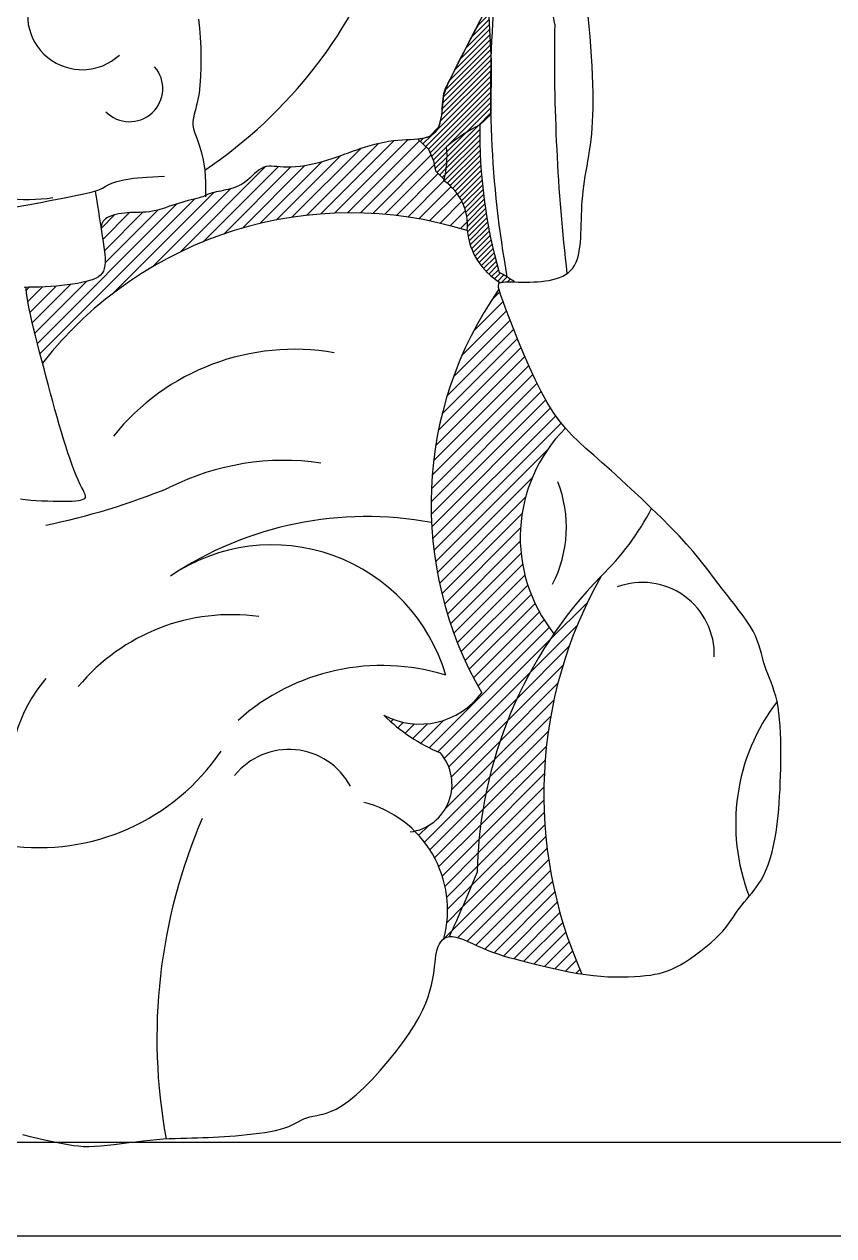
# Model space of a CAD drawing. Extents: x 737 to 6514, y 5490 to 9075.
# Drawn here: x 3486.5 to 3659.5, y 7592 to 7850.8 of the extents above; entities that cross this region are included whole.
import ezdxf

# ---------------------------------------------------------------- set-up
doc = ezdxf.new("R2010")
doc.units = 0
doc.header["$LTSCALE"] = 2.5
doc.header["$MEASUREMENT"] = 0
doc.layers.get('0').update_dxf_attribs({"linetype": 'CONTINUOUS'})
for name, color, linetype in [('3', 3, 'CONTINUOUS'), ('4', 4, 'CONTINUOUS'), ('7', 7, 'CONTINUOUS'), ('BH', 3, 'CONTINUOUS')]:
    doc.layers.add(name, color=color, linetype=linetype)
pattern_1 = [(45, (-983.8018341657489, -0.9225582105304966), (-1.715087497767971, 1.715087497767971), [])]
pattern_2 = [(45, (3704.861398874275, 6481.833989337767), (-0.7071067811865475, 0.7071067811865476), [])]

# ---------------------------------------------------------------- blocks, each defined once
blk = doc.blocks.new('玩具-05')
at = {"layer": '3'}
h = blk.add_hatch(dxfattribs=at)
h.set_pattern_fill('ANSI31', color=256, scale=19.404, style=0)
h.set_pattern_definition(pattern_1)
h.paths.add_polyline_path([(-37.58340018233412, 158.4769956885639, 0.1902527851835676), (-70.69711479577381, 79.372106745172, -0.01193593996523481), (-77.74619960755444, 62.99715037036276), (-69.2798116382437, 59.1479275323386), (-68.00265354060139, 58.60717380103824), (-66.61709403893656, 58.07390096031395), (-65.19680866719864, 57.57878784481227), (-63.73485227942365, 57.11373996741531), (-62.22427972944024, 56.67066284090333), (-60.65814587130171, 56.24146197807659), (-59.02950555893221, 55.81804289183856), (-57.33141364623771, 55.39231109491448), (-55.55692498707504, 54.95617210024147), (-53.70275993414089, 54.5048077614606), (-51.78030083167505, 54.04650529584706), (-49.80459552196135, 53.5928282613495), (-47.79069184779019, 53.15534021600251), (-45.753637651811, 52.74560471791119), (-43.70848077674964, 52.37518532512104), (-42.68937492108671, 52.2154154604118, -0.2371963427507836)])
at = {"layer": 'BH'}
h = blk.add_hatch(dxfattribs=at)
h.set_pattern_fill('ANSI31', color=256, scale=8, style=0)
h.set_pattern_definition(pattern_2)
h.paths.add_polyline_path([(-66.95549950803252, 298.3937802364162), (-67.628704034355, 311.2229661209049), (-68.0647371704199, 310.1557971172797), (-68.53874128375082, 309.1493201794719), (-69.04691928297325, 308.1731892745711), (-69.58547407670721, 307.1970583696793), (-70.15060857358185, 306.1905814318407), (-70.73805104179428, 305.1308408841155), (-71.3416311880701, 304.0246329729175), (-71.9547040786556, 302.8861824006358), (-72.26266442913857, 302.3079481353316), (-78.47645164246205, 290.2016964317963), (-79.7052874585479, 286.9527740848303), (-80.2595847835255, 281.6347885897062), (-80.38378133914648, 280.7365773817064), (-80.54784733836914, 279.878195365488), (-80.76222479041553, 279.0814537651158), (-81.03593179656673, 278.3640544428517), (-81.37229082632894, 277.727261813744), (-81.7732004412619, 277.1682309310227), (-82.24055920292813, 276.6841168479318), (-82.77626567288553, 276.2720746177074), (-83.38221841269478, 275.9292592935826), (-84.06031598391655, 275.6528259288002), (-84.81245694811514, 275.4399295765957), (-85.63927416575189, 275.2858286642718), (-86.53633769292082, 275.1781951154016), (-83.70511260524654, 272.5403397207838), (-82.38667410639755, 269.379285230475), (-81.85929626899724, 266.7450735385974), (-79.50182177810348, 264.3875990477013, 0.08724204774516213), (-78.86626035319568, 273.1554186530157, -0.05156666824622057), (-69.97273768684863, 279.0192076379303), (-67.07748895347231, 281.7687137543567, -0.01482589769181161)])
h = blk.add_hatch(dxfattribs=at)
h.set_pattern_fill('ANSI31', color=256, scale=8, style=0)
h.set_pattern_definition(pattern_2)
edge = h.paths.add_edge_path()
edge.add_arc((67.87895856606701, 276.9841764561927), 137.8667164754303, 179.1542343545118, 195.7455395831554)
edge.add_arc((-46.06689908592216, 233.0853410737516), 51.78232533161511, 117.4942890785491, 129.3020402251985)
edge.add_arc((-87.61153836963331, 252.2228264985708), 14.333443668099, 354.1681254681609, 415.9101094982364)
edge.add_arc((-104.1177926846731, 270.5789058339492), 25.38263783365467, 345.1957546616694, 365.8259509466356)
edge.add_arc((-55.17995212087862, 252.5698847869558), 18.26159955767183, 185.6676451699277, 239.0947238233312)
edge.add_arc((-79.73121872565025, 210.5493220572257), 32.63156089626042, 54.31741411865686, 62.79821864070622)
h = blk.add_hatch(dxfattribs=at)
h.set_pattern_fill('ANSI31', color=256, scale=19.404, style=0)
h.set_pattern_definition(pattern_1)
h.paths.add_polyline_path([(-110.6268505403777, 269.5534308553115), (-111.7870211856289, 269.2088768632566), (-112.9952883190281, 268.8872404939066), (-114.2386785397421, 268.5931052556284), (-115.4991556557825, 268.331212705395), (-116.758683475171, 268.1063044001762), (-117.9992258059292, 267.9231218969426), (-119.2027464560697, 267.7864067526693), (-120.3512092336105, 267.7009005243272), (-121.4265779465777, 267.671344768884), (-122.4155627698456, 267.6978975304582), (-123.3238593457836, 267.762382801714), (-124.1619096836175, 267.8420410624713), (-124.9401557925521, 267.914112792535), (-125.6690396818349, 267.9558384717211), (-126.3590033606861, 267.9444585798396), (-127.0204888383287, 267.8572135967042), (-127.6639381239902, 267.6713440021276), (-128.2980528920234, 267.3718348364964), (-128.9245734773003, 266.9746493824969), (-129.5434998798255, 266.5034954833923), (-130.1548320995871, 265.9820809824546), (-130.7585701366052, 265.434113722923), (-131.3547139908515, 264.8833015481005), (-131.9432636623478, 264.3533523012179), (-132.5242191510879, 263.8679738255464), (-133.0982133069583, 263.4456582376051), (-133.6684103793841, 263.084034746932), (-134.2386074676833, 262.7755168363083), (-134.8126016711676, 262.5125179885245), (-135.3941900891514, 262.2874516863676), (-135.9871698209463, 262.0927314126252), (-136.5953379658722, 261.9207706500833), (-137.2224916232353, 261.7639828815359), (-137.8695800685309, 261.6158879576992), (-138.526161281945, 261.4744312010434), (-139.1789454198615, 261.338664301973), (-139.8146426386156, 261.2076389508866), (-140.4199630946414, 261.0804068381904), (-140.9816169442474, 260.9560196542889), (-141.4863143438279, 260.8335290895739), (-141.9207654497468, 260.7119868344635), (-142.2778506998002, 260.5904445786009), (-142.5751316574833, 260.4679540086499), (-142.8363401677188, 260.343566810518), (-143.0852080754375, 260.2163346701118), (-143.2946226587728, 260.1109065656237), (-143.2946421384022, 260.1086700820356), (-143.8179649112662, 259.868134475129), (-144.4319105793611, 259.6599904040113), (-144.9687246586336, 259.504150789312), (-145.5976182673048, 259.3388280382037), (-146.3043523127308, 259.1621255270024), (-147.0746877021975, 258.9721466320198), (-147.8943853430892, 258.7669947295703), (-148.7492061426965, 258.5447731959671), (-149.6249110083836, 258.3035854075169), (-150.5072608474611, 258.0415347405396), (-151.3845479588808, 257.7586211972775), (-152.2551902079895, 257.4624312837104), (-153.1201368517868, 257.1624481317594), (-153.9803371472344, 256.8681548733316), (-154.8367403513003, 256.5890346403417), (-155.6902957209568, 256.3345705647057), (-156.5419525131865, 256.114245778339), (-157.3926599849565, 255.9375434131484), (-158.243050974248, 255.8106275039891), (-159.0924926430816, 255.7263856974278), (-159.9400357344821, 255.6743865429694), (-160.7847309914787, 255.6441985901147), (-161.6256291570508, 255.6253903883689), (-162.4617809743586, 255.6075304872365), (-163.2922371863069, 255.5801874362173), (-164.1160485359533, 255.532929784817), (-164.9307627443759, 255.457222709967), (-165.7279154448561, 255.3521178983306), (-166.4975392487177, 255.2185636639965), (-167.2296667672817, 255.0575083210533), (-167.9143306118785, 254.8699001835912), (-168.5415633938264, 254.6566875657031), (-169.1013977244602, 254.4188187814716), (-169.5838662150982, 254.1572421449941), (-169.9824439239565, 253.8733748279024), (-170.3043756968036, 253.570509432021), (-170.5603488262959, 253.252407416715), (-170.7610506050914, 252.922830241353), (-170.9171683258501, 252.5855393653028), (-171.0393892812235, 252.244296247929), (-171.1384007638708, 251.9028623486033), (-171.2058576751115, 251.639347570575), (-171.1568476006796, 251.3314762604241), (-170.9150455857916, 249.8304119412633), (-170.6867688202292, 248.3883483027871), (-170.4819358561499, 247.013842696143), (-170.3104652456996, 245.7154524723687), (-170.1822755410285, 244.5017349825043), (-170.107285294288, 243.3812475776203), (-170.0954130576247, 242.3625476087627), (-170.1565773831935, 241.4541924269847), (-170.3000205568387, 240.661286417112), (-170.5322797992021, 239.9751220990229), (-170.8592160646213, 239.3835390263639), (-171.2866903074346, 238.8743767527753), (-171.8205634819751, 238.4354748319115), (-172.4666965425849, 238.0546728174136), (-173.2309504436043, 237.7198102629272), (-174.1191861393618, 237.418726722095), (-175.1337329802536, 237.1413635539743), (-176.2627939008898, 236.8860693392248), (-177.4910402319274, 236.6532944639193), (-178.8031433040205, 236.4434893141247), (-180.1837744478398, 236.2571042759164), (-181.6176049940341, 236.0945897353586), (-183.0893062732684, 235.9563960785258), (-184.583549616199, 235.8429736914863), (-186.0841046739042, 235.7543225734908), (-187.571134379119, 235.6886411765163), (-189.023899984978, 235.643677565718), (-190.4216627446522, 235.6171798062578), (-191.2007179694228, 235.611119629762), (-191.1991400195693, 235.5168403780153), (-191.1880943705828, 235.2578416598358), (-191.1581133233321, 234.8280579799152), (-191.0997291786907, 234.221423842926), (-191.0034742375228, 233.4318737535541), (-190.8598808006991, 232.4533422164814), (-190.6594811690884, 231.2797637363801), (-190.3928076435577, 229.9050728179404), (-190.0536235655391, 228.3289064111586), (-189.6486164386806, 226.5737112472657), (-189.187704807201, 224.6676365027984), (-188.6808072153153, 222.6388313543221), (-188.1378422072421, 220.5154449784231), (-187.5687283271773, 218.3256265515979), (-186.9833841193768, 216.0975252504495), (-186.7974929788807, 215.3942989454131, -0.3117436472443899), (-73.35227979432238, 250.7664088836646, 0.2761125303210015), (-79.5777452544553, 264.0932003582734, 0.002994506669759805), (-79.50182177810348, 264.3875990477013), (-81.85929626899633, 266.7450735385974), (-82.38667410639755, 269.379285230475), (-83.70511260524654, 272.5403397207838), (-86.53633769292082, 275.1781951154016), (-87.4979518846194, 275.1028042276166), (-88.51842109584322, 275.0454312985557), (-89.59204968158701, 274.9918516258549), (-90.71314199685366, 274.92784050715), (-91.87600239663152, 274.8391732400755), (-93.0749352359253, 274.7116251222715), (-94.30361201984488, 274.5342905476914), (-95.55317285396086, 274.3095402955696), (-96.81412499395265, 274.0430642414603), (-98.07697569550419, 273.7405522609201), (-99.33223221430217, 273.4076942294987), (-100.5704018060242, 273.0501800227562), (-101.7819917263614, 272.6736995162419), (-102.9575092309879, 272.2839425855104), (-104.0911004587979, 271.8862830044186), (-105.1914670814949, 271.4848301400102), (-106.270949654001, 271.0833772576325), (-107.3418887312282, 270.6857176226272), (-108.4166248680904, 270.2956445003438), (-109.5074986194995, 269.9169511561222)])
h = blk.add_hatch(dxfattribs=at)
h.set_pattern_fill('ANSI31', color=256, scale=19.404, style=0)
h.set_pattern_definition(pattern_1)
h.paths.add_polyline_path([(-47.09738097207082, 198.0008356196131), (-48.74482568635449, 200.0144964081578), (-50.35310597953867, 202.2650797657834), (-51.95050728240676, 204.82974855047), (-53.55606786517546, 207.7541483967934), (-55.1518373557883, 210.9578560457207), (-56.71061822161209, 214.3289310148184), (-58.20521293002002, 217.7554328216524), (-59.6084239483871, 221.125420983803), (-60.89305374407832, 224.3269550188174), (-62.03190478446413, 227.2480944442832), (-62.99777953692046, 229.7768987777476), (-63.76946392764057, 231.8296843583353), (-64.34967771802985, 233.4357948111874), (-64.74712412833196, 234.6528305830034), (-64.85881525355398, 235.0956113517423, 0.2924064743671585), (-69.4642004315283, 127.3427911120575, -0.3696398613201987), (-95.6090531175505, 121.3154665892935, 0.0940618197568183), (-80.52548707314327, 111.269923417748, -0.5660274476492186), (-87.37164417085296, 90.38784188437057, -0.2680636602087125), (-79.56155765416315, 61.72647532591282), (-78.79543146175183, 62.09320114746743), (-78.08953306676995, 62.25142921211727, 0.01248558944054161), (-70.69711479577381, 79.372106745172, -0.146452401954556), (-50.18769372476527, 143.1203596721921, -0.3815726017428236)])
at = {"layer": '3'}
for centre, radius, start, end in [((-119.4508920676817, 156.93904550245), 62.13716358907489, 80.17690321861093, 141.2028356769022), ((-122.2960074037883, 121.2325190114884), 68.16314246191139, 81.69401500622509, 116.5481803800384), ((-221.7590916600648, 349.6540884907927), 181.1041158186783, 281.4281701166438, 292.3945729113572), ((-80.39736600256674, 171.5940711641438), 33.53678328954572, 332.9058122558394, 21.06250965699893), ((-26.56534025542169, 137.5770817248108), 19.22802427797914, 357.9907632988484, 110.3889688649189), ((52.0549193102579, 92.36253222522055), 53.68668834404307, 142.5868484299114, 201.1546081372886), ((-120.9611831153998, 93.5629885564208), 18.64883328522864, 28.23112999965174, 141.1504609153688), ((-108.2758332142848, 69.29676041218272), 29.69543461931432, 345.1149943214523, 75.68065960245197)]:
    blk.add_arc(centre, radius, start, end, dxfattribs=at)
at = {"layer": '4'}
for points in [[(-70.15060857357275, 306.1905814318598), (-70.73805104180155, 305.1308408841141), (-71.34163118806828, 304.0246329729162), (-71.95470407865105, 302.8861824006331), (-72.57062477982981, 301.7297138696244), (-73.18274835789089, 300.5694520822558), (-73.78442987910967, 299.4196217408928), (-74.36902440976974, 298.2944475478967), (-74.92988701615286, 297.208154205633), (-75.4614802574597, 296.1727536858343), (-75.96269666457556, 295.1914070377134), (-76.43353626131102, 294.2650625798524), (-76.87399907147028, 293.3946686308366), (-77.2840851188621, 292.5811735092459), (-77.6637944272934, 291.8255255336649), (-78.0131270205693, 291.1286730226734), (-78.33208292250038, 290.4915642948588), (-78.620820362421, 289.911828568735), (-78.88013039177531, 289.3738186625719), (-79.11096226753398, 288.8585682945654), (-79.31426524667495, 288.3471111829203), (-79.4909885861689, 287.820481045833), (-79.64208154298922, 287.2597116015102), (-79.76849337410749, 286.6458365681488), (-79.87117333649894, 285.9598896639523), (-79.95265281251159, 285.1897008580977), (-80.02179168599378, 284.3502851236772), (-80.08903196617393, 283.4634536847582), (-80.16481566227594, 282.5510177654112), (-80.2595847835264, 281.6347885897048), (-80.38378133914921, 280.7365773817066), (-80.54784733836914, 279.8781953654877), (-80.76222479041462, 279.0814537651161), (-81.03593179656764, 278.3640544428526), (-81.37229082632894, 277.7272618137438), (-81.77320044126282, 277.1682309310229), (-82.24055920292813, 276.6841168479325), (-82.77626567288553, 276.2720746177074), (-83.38221841269387, 275.929259293586), (-84.06031598391746, 275.6528259288025), (-84.81245694811605, 275.4399295765966), (-85.6392741657528, 275.2858286642738), (-86.53633769291991, 275.1781951154014), (-87.49795188461758, 275.1028042276171), (-88.5184210958405, 275.045431298556), (-89.5920496815852, 274.9918516258549), (-90.71314199685094, 274.9278405071498), (-91.87600239663243, 274.8391732400778), (-93.07493523592802, 274.7116251222717), (-94.3036120198467, 274.5342905476914), (-95.55317285396268, 274.3095402955696), (-96.81412499395447, 274.0430642414613), (-98.07697569550692, 273.7405522609201), (-99.33223221430217, 273.4076942294996), (-100.5704018060269, 273.0501800227569), (-101.7819917263596, 272.6736995162428), (-102.9575092309869, 272.2839425855141), (-104.0911004587961, 271.88628300442), (-105.1914670814949, 271.4848301400125), (-106.2709496540019, 271.0833772576327), (-107.3418887312273, 270.6857176226272), (-108.4166248680885, 270.2956445003424), (-109.5074986195004, 269.9169511561208), (-110.6268505403768, 269.5534308553119), (-111.7870211856298, 269.2088768632573), (-112.995288319029, 268.8872404939066), (-114.2386785397412, 268.5931052556284), (-115.4991556557816, 268.3312127053935), (-116.7586834751719, 268.1063044001762), (-117.9992258059274, 267.9231218969448), (-119.2027464560688, 267.7864067526702), (-120.3512092336114, 267.7009005243278), (-121.426577946575, 267.671344768886), (-122.4155627698465, 267.6978975304578), (-123.3238593457836, 267.7623828017145), (-124.1619096836093, 267.8420410624713), (-124.9401557925503, 267.9141127925336), (-125.6690396818358, 267.9558384717209), (-126.3590033606852, 267.9444585798396), (-127.0204888383287, 267.8572135967049), (-127.6639381239902, 267.6713440021281), (-128.2980528920234, 267.3718348364964), (-128.9245734773021, 266.9746493824975), (-129.5434998798237, 266.5034954833973), (-130.154832099588, 265.9820809824523), (-130.758570136597, 265.4341137229326), (-131.3547139908496, 264.8833015481009), (-131.9432636623478, 264.3533523012179), (-132.5242191510879, 263.867973825548), (-133.0982133069565, 263.4456582376085), (-133.6684103793832, 263.0840347469318), (-134.2386074676824, 262.775516836308), (-134.8126016711676, 262.5125179885247), (-135.3941900891514, 262.2874516863681), (-135.9871698209481, 262.0927314126245), (-136.5953379658704, 261.9207706500856), (-137.2224916232335, 261.763982881535), (-137.8695800685291, 261.6158879577008), (-138.5261612819486, 261.4744312010444), (-139.1789454198597, 261.338664301973), (-139.8146426386356, 261.2076389508888), (-140.4199630946414, 261.0804068381919), (-140.9816169442493, 260.9560196542873), (-141.4863143438288, 260.8335290895752), (-141.9207654497468, 260.7119868344635), (-142.2778506998011, 260.5904445786014), (-142.5751316574851, 260.4679540086502), (-142.8363401677179, 260.343566810518), (-143.085208075423, 260.216334670115), (-143.3454672255193, 260.085309273353), (-143.6408494629286, 259.949542306143), (-143.9950866325689, 259.8080854543914), (-144.4319105793629, 259.6599904040122), (-144.9687246586318, 259.5041507893104), (-145.5976182673066, 259.3388280382037), (-146.304352312718, 259.1621255270031), (-147.0746877021984, 258.9721466320225), (-147.8943853430819, 258.7669947295703), (-148.7492061426983, 258.5447731959655), (-149.6249110083818, 258.3035854075183), (-150.5072608474602, 258.0415347405396), (-151.3845479588763, 257.7586211972789), (-152.2551902079949, 257.4624312837143), (-153.1201368517895, 257.1624481317601), (-153.9803371472326, 256.8681548733323), (-154.8367403512984, 256.5890346403423), (-155.6902957209586, 256.3345705647066), (-156.5419525131865, 256.1142457783383), (-157.3926599849565, 255.9375434131514), (-158.243050974248, 255.81062750399), (-159.0924926430816, 255.7263856974284), (-159.9400357344839, 255.6743865429701), (-160.7847309914787, 255.6441985901154), (-161.6256291570971, 255.6253903883699), (-162.4617809743631, 255.6075304872363), (-163.2922371863069, 255.5801874362187), (-164.1160485359524, 255.5329297848177), (-164.9307627443777, 255.4572227099693), (-165.727915444857, 255.3521178983342), (-166.4975392487158, 255.2185636639981), (-167.2296667672827, 255.0575083210547), (-167.9143306118767, 254.8699001835914), (-168.5415633938283, 254.6566875657015), (-169.1013977244602, 254.4188187814732), (-169.5838662150982, 254.1572421449957), (-169.9824439239565, 253.8733748279039), (-170.3043756968027, 253.5705094320226), (-170.5603488262959, 253.2524074167172), (-170.7610506050933, 252.9228302413533), (-170.9171683258483, 252.5855393653007), (-171.0393892812244, 252.2442962479297), (-171.1384007638735, 251.9028623486033), (-171.2248900664554, 251.5649991266903)], [(-194.8878986852869, 256.9410255826165), (-190.6845606674133, 257.6770487290319), (-187.2726052419475, 258.3145180074025), (-184.3970751209908, 258.8702522018982), (-181.8434662753743, 259.3604683734789), (-179.5590877108316, 259.7989766902488), (-177.5317016918252, 260.1989855970946), (-175.7490704828106, 260.5737035389052), (-174.1989563482512, 260.9363389605692), (-172.8691215526051, 261.300100306973), (-171.747328360334, 261.6781960230037), (-170.8213390358978, 262.0838345535522), (-170.0501061588848, 262.5251363911811), (-169.2773435693916, 262.9898702191392), (-168.3179554226481, 263.4607167683548), (-166.9868458738774, 263.9203567697587), (-165.0989190783093, 264.3514709542717), (-162.469079191168, 264.7367400528237), (-158.9122303676832, 265.0588447963405), (-154.2432767630762, 265.30046591575)]]:
    blk.add_lwpolyline(points, dxfattribs=at)
for centre, radius, start, end in [((213.2601628317079, 288.0246661087992), 280.4074463139132, 174.8592469490949, 190.1942787160551), ((-17.92098699179587, 168.8306709787116), 41.25724749507217, 135.0061171534766, 218.5480535215898), ((-85.06807944155935, 207.9592015249304), 68.58048890744364, 313.8198686913571, 332.7808895083592), ((46.04434511410273, 76.98675971531338), 116.7658269458244, 135.7416722356042, 178.8294535415471), ((-417.1486394315016, 218.8077016613613), 373.4580887489957, 335.2154631563097, 338.0768007966068)]:
    blk.add_arc(centre, radius, start, end, dxfattribs=at)
at = {"layer": '7'}
for points in [[(-192.1389048115143, 9.367988772948593), (-190.122879075011, 8.868442981909084), (-188.1415791736026, 8.405900600403356), (-186.2389911371001, 7.980361628426863), (-184.4591009953074, 7.591826065983241), (-182.8321973731681, 7.241064816612152), (-181.3337792761768, 6.931932398011895), (-179.9256483049676, 6.669054231423843), (-178.5696060601686, 6.457055738090958), (-177.2274541424113, 6.300562339250519), (-175.86099415233, 6.204199456145489), (-174.4320276905546, 6.172592510015875), (-172.9023563577175, 6.210366922103276), (-171.244778261902, 6.318871771951763), (-169.4760775409959, 6.486350772322567), (-167.6240348403435, 6.697771294283257), (-165.7164308052834, 6.938100708899583), (-163.7810460811561, 7.192306387238887), (-161.8456613133076, 7.445355700365326), (-159.9380571470738, 7.68221601934647), (-158.0860142278007, 7.887854715248295), (-156.3111397260272, 8.050900953428254), (-154.6103469130994, 8.174631076406513), (-152.9743755855652, 8.265983220996759), (-151.3939655399672, 8.331895524010179), (-149.8598565728535, 8.379306122256821), (-148.3627884807684, 8.415153152548783), (-146.89350106026, 8.44637475169884), (-145.4427341078745, 8.479909056519773), (-144.001806180866, 8.521730573570721), (-142.5643508793446, 8.573959288413562), (-141.1245805641229, 8.637751556358126), (-139.6767075960224, 8.714263732713107), (-138.2149443358567, 8.804652172792657), (-136.7335031444445, 8.91007323190206), (-135.226596382603, 9.031683265354559), (-133.6884364111502, 9.170638628459074), (-132.1180586191795, 9.32828840323782), (-130.5337905089127, 9.506752578549595), (-128.9587826108445, 9.708343869966484), (-127.4161854554713, 9.935374993058304), (-125.9291495732923, 10.19015866339896), (-124.5208254948029, 10.47500759655736), (-123.2143637504987, 10.79223450810377), (-122.0329148708815, 11.1441521136112), (-120.9909479364142, 11.53037496378465), (-120.0682062274509, 11.93972494986519), (-119.235751574307, 12.35832579823114), (-118.4646458073057, 12.77230123525874), (-117.7259507567651, 13.16777498732199), (-116.9907282530048, 13.53087078079921), (-116.2300401263474, 13.8477123420671), (-115.4149482071116, 14.10442339750148), (-114.5194081452082, 14.29888395989246), (-113.5289508689157, 14.47599918768037), (-112.4320011261025, 14.69243052571755), (-111.2169836646362, 15.00483941885841), (-109.8723232323864, 15.46988731195734), (-108.3864445772224, 16.14423564986782), (-106.7477724470118, 17.08454587744131), (-104.9447315896223, 18.34747943953403), (-102.9767432516319, 19.96907609892446), (-100.8872146744416, 21.90288889008889), (-98.73054959816182, 24.08184916543473), (-96.56115176290223, 26.43888827736373), (-94.43342490877058, 28.90693757828194), (-92.40177277587827, 31.41892842059247), (-90.520599104334, 33.90779215670113), (-88.84430763424643, 36.30646013900832), (-87.41418347323543, 38.5603909090496), (-86.21903719895818, 40.66515176486564), (-85.23456075657668, 42.62883719362935), (-84.43644609125295, 44.45954168251114), (-83.80038514815533, 46.16535971868439), (-83.30206987244492, 47.75438578931789), (-82.91719220929099, 49.23471438158231), (-82.62144410384917, 50.61443998265031), (-82.39206086853574, 51.90127162874842), (-82.21245128472037, 53.10137655232165), (-82.06756750102159, 54.22053653487092), (-81.9423616660606, 55.26453335790347), (-81.82178592845412, 56.23914880291341), (-81.69079243681972, 57.15016465140729), (-81.53433333977773, 58.003362684884), (-81.33736078594484, 58.80452468484646), (-81.08637029555211, 59.55596336521626), (-80.77403087529729, 60.24611516958976), (-80.39455490348337, 60.85994747398513), (-79.9421547584152, 61.38242765441896), (-79.41104281840308, 61.79852308690761), (-78.79543146175183, 62.09320114746652), (-78.08953306676904, 62.25142921211886), (-77.28756001176134, 62.25817465687578), (-76.38623264443686, 62.10534299209098), (-75.39230319010221, 61.81259226546763), (-74.3150318434673, 61.40651865903783), (-73.163678799242, 60.91371835483801), (-71.94750425213533, 60.36078753490369), (-70.67576839685626, 59.77432238126994), (-69.35773142811468, 59.18091907597113), (-68.00265354061958, 58.60717380104393), (-66.61709403895566, 58.07390096032395), (-65.19680866721501, 57.57878784483614), (-63.73485227936635, 57.11373996741668), (-62.22427972937658, 56.67066284088719), (-60.65814587121531, 56.24146197808159), (-59.02950555885036, 55.81804289182696), (-57.33141364624953, 55.39231109495017), (-55.55692498737881, 54.95617210028286), (-53.70275993432006, 54.50480776152335), (-51.78030083160138, 54.04650529585342), (-49.80459552185221, 53.5928282613263), (-47.79069184771743, 53.15534021599456), (-45.75363765182738, 52.74560471790824), (-43.70848077682513, 52.37518532512195), (-41.67026906534284, 52.05564559568802), (-39.65405036001812, 51.79854908765924), (-37.67410082059905, 51.61237574409961), (-35.74160987525374, 51.49327104813779), (-33.86699526927077, 51.43429686790978), (-32.06067474792962, 51.42851507155501), (-30.33306605651251, 51.46898752721381), (-28.69458694030345, 51.54877610302492), (-27.15565514458194, 51.66094266712685), (-25.72668841463383, 51.79854908765924), (-24.41197236057269, 51.95805239613333), (-23.19126405185943, 52.14949027756302), (-22.03818842278724, 52.38629558033426), (-20.9263704076493, 52.68190115283437), (-19.82943494073879, 53.04973984344906), (-18.72100695634981, 53.50324450056223), (-17.57471138877554, 54.0558479725637), (-16.36417317230917, 54.72098310784054), (-15.07241597561551, 55.50619084844084), (-13.72005840484053, 56.39544451107577), (-12.33711780049907, 57.3668255061209), (-10.95361150310691, 58.39841524394933), (-9.599556853181639, 59.46829513493935), (-8.30497119123811, 60.55454658946246), (-7.099871857793914, 61.63525101789492), (-6.014276193363003, 62.68848983061321), (-5.069177042632873, 63.69684524020477), (-4.249469266964297, 64.66090266812103), (-3.531023231897052, 65.58574833802709), (-2.889709302961819, 66.47646847358988), (-2.30139784569019, 67.33814929847426), (-1.74195922562285, 68.17587703634717), (-1.187263808286843, 68.99473791087212), (-0.6131819592201282, 69.79981814571511), (-0.001418819125319715, 70.59626192893552), (0.6429813706181449, 71.3894453061489), (1.309139593459804, 72.18480228736598), (1.986176832852834, 72.98776688259613), (2.663214072244955, 73.80377310184986), (3.329372295085705, 74.63825495513743), (3.973772484830079, 75.49664645246821), (4.585535624924887, 76.38438160385044), (5.155958502423346, 77.30616988297834), (5.685041118783374, 78.26382261826939), (6.174959279062932, 79.2584266018232), (6.627888788323617, 80.29106862574258), (7.046005451618839, 81.36283548212441), (7.431485074012016, 82.47481396306966), (7.786503460561107, 83.62809086068296), (8.11323641632407, 84.82375296705868), (8.41367842854288, 86.06324934328654), (8.689098713191015, 87.34947812638643), (8.940585168426878, 88.68569972236287), (9.169225692407053, 90.07517453722312), (9.376108183289944, 91.52116297697353), (9.562320539229404, 93.02692544761885), (9.728950658384747, 94.59572235516453), (9.877086438911647, 96.23081410561872), (10.00763446406472, 97.93328750345472), (10.12077605749346, 99.69553494704087), (10.21651122794083, 101.5077752332086), (10.29483998415071, 103.3602271587938), (10.35576233487154, 105.2431095206302), (10.39927828884447, 107.1466411155518), (10.42538785481429, 109.0610407403947), (10.43409104152852, 110.9765271919946), (10.42448127010175, 112.8829569982008), (10.39202561114416, 114.768737610925), (10.33128454763664, 116.621914213099), (10.23681856255462, 118.4305319876526), (10.10318813888443, 120.1826361175131), (9.92495375960334, 121.8662717856096), (9.696675907694953, 123.4694841748722), (9.41291506613652, 124.9803184682314), (9.071495424039313, 126.3911670549721), (8.68329599504068, 127.7118111498107), (8.2624594989029, 128.9563791738249), (7.823128655394612, 130.1389995480865), (7.379446184275366, 131.273800693672), (6.945554805317443, 132.3749110316553), (6.535597238280388, 133.4564589831111), (6.163716202932846, 134.5325729691147), (5.837708328968802, 135.6157512060854), (5.539985885787246, 136.7119710918348), (5.246615052726156, 137.8255798195146), (4.933662009111686, 138.9609245822844), (4.577192934281811, 140.1223525732989), (4.153274007563596, 141.3142109857108), (3.637971408291378, 142.5408470126786), (3.007351315796768, 143.8066078473589), (2.24491389909781, 145.1143916168664), (1.363895285959188, 146.461300184184), (0.3849655938374781, 147.8429863462529), (-0.6712050598207497, 149.2551029000176), (-1.78394655755892, 150.6933026424201), (-2.932588781929553, 152.1532383704027), (-4.096461615476073, 153.6305628809082), (-5.254894940748272, 155.1209289708809), (-6.396828432124494, 156.6243366419708), (-7.549640931304566, 158.1581747146563), (-8.750321071820508, 159.7441792141267), (-10.03585748720616, 161.4040861655644), (-11.44323881098899, 163.1596315941606), (-13.00945367670192, 165.0325515250995), (-14.7714907178779, 167.0445819835695), (-16.76633856804801, 169.2174589947572), (-19.0148486624812, 171.5607826388848), (-21.47332364339582, 174.035609216334), (-24.08192895475258, 176.5908590825179), (-26.78083004050495, 179.1754525928532), (-29.51019234461091, 181.7383101027547), (-32.21018131103301, 184.2283519676414), (-34.82096238372287, 186.5944985429255), (-37.28270100664031, 188.7856701840224), (-39.55024928821422, 190.7721609967775), (-41.63720599475892, 192.6097600887383), (-43.57185655705962, 194.3756303178816), (-45.38248640590155, 196.1469345421806), (-47.09738097207082, 198.0008356196145), (-48.7448256863554, 200.0144964081562), (-50.35310597953867, 202.2650797657836), (-51.95050728240676, 204.8297485504713), (-53.55606786517637, 207.754148396793), (-55.15183735578739, 210.9578560457201), (-56.71061822161209, 214.3289310148198), (-58.20521293002093, 217.7554328216568), (-59.6084239483871, 221.1254209838037), (-60.89305374407922, 224.3269550188247), (-62.03190478446959, 227.2480944442898), (-62.99777953693047, 229.7768987777649), (-63.76946392764239, 231.8296843583405), (-64.34967771803076, 233.4357948111901), (-64.74712412833105, 234.6528305830047), (-64.97050637877692, 235.5383921204825), (-65.02852768960656, 236.1500798703164), (-64.92989128105364, 236.5454942792021), (-64.68330037335363, 236.7822357938319), (-64.29745818674382, 236.9179048609026), (-63.78197452033783, 237.0017697850242), (-63.15008548878905, 237.0497703024935), (-62.41593378562357, 237.0695140075156), (-61.59366210437656, 237.0686084943052), (-60.69741313857685, 237.0546613570709), (-59.74132958175505, 237.0352801900233), (-58.7395541274409, 237.0180725873731), (-57.70622946916865, 237.0106461433329), (-56.65459172303963, 237.0200650560605), (-55.59425069546342, 237.0512199395162), (-54.53390961541845, 237.1084580116099), (-53.48227171188319, 237.1961264902523), (-52.44804021384152, 237.3185725933486), (-51.439918350271, 237.4801435388115), (-50.46660935015007, 237.6851865445503), (-49.53681644246444, 237.9380488284726), (-48.65833626710446, 238.2432587380304), (-47.83533910762799, 238.6060691388388), (-47.07108865850842, 239.0319140260567), (-46.36884861421095, 239.5262273948422), (-45.73188266921079, 240.0944432403498), (-45.16345451797861, 240.7419955577395), (-44.66682785498506, 241.4743183421676), (-44.2452663747008, 242.2968455887924), (-43.89999867199913, 243.212061715642), (-43.62411294335107, 244.2106528322336), (-43.40866228563118, 245.2803554709549), (-43.24469979571313, 246.4089061641978), (-43.12327857046876, 247.584041444346), (-43.03545170677626, 248.7934978437922), (-42.97227230150565, 250.0250118949218), (-42.92479345153151, 251.2663201301264), (-42.8847166435371, 252.507569610465), (-42.84633692343596, 253.7485495117078), (-42.80459772695485, 254.9914595382943), (-42.75444248981694, 256.238499394666), (-42.69081464774536, 257.491868785263), (-42.60865763646689, 258.7537674145271), (-42.50291489170468, 260.0263949868975), (-42.36852984918187, 261.3119512068181), (-42.20236210314124, 262.6123249482007), (-42.00893588188592, 263.9281617628446), (-41.79469157223957, 265.2597963720254), (-41.56606956102223, 266.6075634970161), (-41.32951023505757, 267.9717978590902), (-41.09145398116743, 269.3528341795195), (-40.85834118617458, 270.7510071795805), (-40.63661223689724, 272.1666515805409), (-40.43200545762102, 273.6026430462516), (-40.24745092246121, 275.0720210108441), (-40.08517664299779, 276.5903658510274), (-39.94741063080619, 278.1732579435077), (-39.8363808974691, 279.8362776649913), (-39.7543154545574, 281.5950053921872), (-39.70344231365561, 283.4650215017996), (-39.68598948633553, 285.4619063705402), (-39.70362798201495, 287.5962323982974), (-39.75580080143936, 289.8585400777179), (-39.84139394319391, 292.2343619246319), (-39.9592934058619, 294.7092304548692), (-40.10838518802484, 297.2686781842626), (-40.28755528826878, 299.8982376286374), (-40.49568970517612, 302.5834413038306), (-40.731674437332, 305.3098217256659), (-40.99402414222368, 308.0629114066805)], [(-145.1609521239625, 307.2425763287968), (-144.8682594413649, 304.8607284945779), (-144.6572042868829, 302.3138740850823), (-144.5258881148275, 299.6721883115192), (-144.4724123795095, 297.005846385096), (-144.4948785352381, 294.3850235170198), (-144.5913880363278, 291.8798949184979), (-144.7600423370877, 289.5606358007367), (-144.9989428918288, 287.4974213749454), (-145.3008119374481, 285.7394849259085), (-145.6368548411801, 284.2522920327442), (-145.9728977528484, 282.9803663481441), (-146.2747668222728, 281.8682315248036), (-146.5082881992776, 280.8604112154142), (-146.6392880336844, 279.9014290726723), (-146.633592475313, 278.9358087492715), (-146.4570276739869, 277.9080738979058), (-146.0920320662099, 276.7606934892451), (-145.5874932352181, 275.427917765853), (-145.0089110509316, 273.8419422882696), (-144.4217853832697, 271.9349626170326), (-143.8916161021516, 269.6391743126835), (-143.4839030774947, 266.8867729357612), (-143.26414617922, 263.6099540468044), (-143.2978452772459, 259.7409132063535)], [(-172.7043138687932, 261.3556480493244), (-172.6069517681817, 260.7077737610271), (-172.4697185155383, 259.7976632667246), (-172.2988252321766, 258.6699850715181), (-172.1004830394149, 257.3694076805084), (-171.8809030585671, 255.9405995987938), (-171.6462964109514, 254.4282293314761), (-171.4028742178816, 252.8769653836564), (-171.1568476006769, 251.3314762604321), (-170.9150455857871, 249.8304119412321), (-170.6867688202292, 248.3883483027844), (-170.4819358561499, 247.0138426961444), (-170.3104652456996, 245.7154524723687), (-170.1822755410285, 244.501734982508), (-170.107285294288, 243.3812475776213), (-170.0954130576256, 242.3625476087618), (-170.1565773831935, 241.4541924269863), (-170.3000205568387, 240.6612864171118), (-170.532279799203, 239.9751220990227), (-170.8592160646222, 239.3835390263644), (-171.2866903074328, 238.8743767527769), (-171.8205634819742, 238.4354748319115), (-172.4666965425849, 238.0546728174136), (-173.2309504435998, 237.719810262927), (-174.1191861393618, 237.4187267220973), (-175.1337329802545, 237.1413635539764), (-176.2627939008908, 236.8860693392248), (-177.4910402319274, 236.6532944639191), (-178.8031433040233, 236.4434893141267), (-180.1837744478389, 236.2571042759168), (-181.617604994035, 236.0945897353595), (-183.0893062732694, 235.9563960785272), (-184.5835496162008, 235.8429736914877), (-186.084104673906, 235.754322573491), (-187.5711343791199, 235.6886411765161), (-189.0238999849862, 235.6436775657189), (-190.4216627446549, 235.6171798062555), (-191.7436839112725, 235.6068959632844)], [(-192.668663313334, 179.1241051529855), (-191.3522022242032, 178.9441004815169), (-189.938359057388, 178.8019282848575), (-188.4595945080973, 178.6930847068011), (-186.9483692715385, 178.6130658911395), (-185.4371440429131, 178.5573679816639), (-183.9583795174312, 178.5214871221674), (-182.5445363902945, 178.5009194564445), (-181.2243183302253, 178.49288760747), (-180.011400899989, 178.5015201149697), (-178.9157026358644, 178.5326719978555), (-177.9471420741284, 178.5921982750369), (-177.1156377510606, 178.6859539654229), (-176.4311082029399, 178.8197940879254), (-175.9034719660449, 178.9995736614553), (-175.5426475766535, 179.2311477049195), (-175.3535943002616, 179.5214221418078), (-175.321434319224, 179.8815065138951), (-175.4263305451104, 180.3235612675403), (-175.6484458894947, 180.8597468490952), (-175.9679432639459, 181.5022237049131), (-176.3649855800386, 182.2631522813506), (-176.81973574934, 183.1546930247605), (-177.3123566834238, 184.1890063814985), (-177.8259417736735, 185.3741242522069), (-178.3553063307345, 186.7015643546606), (-178.8981961450609, 188.1587158609357), (-179.4523570071051, 189.7329679430973), (-180.0155347073278, 191.4117097732137), (-180.5854750361841, 193.1823305233556), (-181.1599237841256, 195.0322193655884), (-181.7366267416137, 196.9487654719808), (-182.3137805415399, 198.9207091743096), (-182.8913851865482, 200.9421954431812), (-183.4698915217223, 203.0087204089098), (-184.0497503921451, 205.1157802018104), (-184.6314126429033, 207.2588709521981), (-185.2153291190752, 209.4334887903838), (-185.8019506657456, 211.6351298466834), (-186.3917281279992, 213.8592902514131), (-186.9833841193667, 216.0975252504074), (-187.5687283271855, 218.3256265515934), (-188.1378422072403, 220.5154449784241), (-188.6808072153181, 222.6388313543443), (-189.1877048072038, 224.667636502807), (-189.6486164386806, 226.5737112472627), (-190.0536235655372, 228.3289064111582), (-190.3928076435604, 229.9050728179457), (-190.6594811690893, 231.2797637363831), (-190.8598808007, 232.4533422164809), (-191.0034742375228, 233.4318737535564), (-191.0997291786916, 234.221423842929), (-191.1581133233331, 234.8280579799161), (-191.1880943705828, 235.2578416598401), (-191.1991400195693, 235.5168403780153), (-191.2007179694237, 235.6111196297629)]]:
    blk.add_lwpolyline(points, dxfattribs=at)
for centre, radius, start, end in [((-308.1455746894671, 271.2515000288695), 260.4754514778908, 7.636805573800211, 21.92263057753719), ((-176.2062476451592, 308.3459401333703), 14.60884210338043, 148.819935014628, 312.9488603932281), ((458.0729709783709, 297.3699990435598), 508.1244609733752, 179.0418515332268, 186.5646481475911), ((-163.5551777527307, 288.7142901704472), 8.868394295056033, 224.2503745783906, 40.91997161801321), ((-46.06689908592216, 233.0853410737516), 51.78232533161511, 117.4942890785491, 129.3020402251985), ((67.87895856606701, 276.9841764561927), 137.8667164754303, 179.1542343545118, 195.7455395831554), ((-191.2566729588361, 312.2844271472068), 53.2059806149305, 224.1515395568612, 277.832961668352), ((-104.1177926846731, 270.5789058339492), 25.38263783365467, 345.1957546616694, 5.825950946635548), ((-87.61153836963331, 252.2228264985708), 14.333443668099, 354.1681254681609, 55.91010949823642), ((-104.4653001972874, 150.9454467832832), 104.5573742652398, 72.68835741997987, 141.9465006946243), ((-55.17995212087862, 252.5698847869558), 18.26159955767183, 185.6676451699277, 239.0947238233312), ((-79.73121872565025, 210.5493220572257), 32.63156089626042, 54.31741411865686, 62.79821864070622), ((-100.2210405036376, 79.97880839503046), 94.41739727439675, 79.42306119286965, 123.7184854855526), ((-125.5191971640688, 118.4680707846965), 48.36073955395261, 16.27096577279473, 124.1017656350692), ((65.55988803097625, 100.267394286846), 118.4351957772727, 150.5615006751746, 203.9364927306321), ((-136.3266872124004, 95.01852898603693), 53.17773864550034, 82.08732716207946, 140.2920343552919), ((-96.18465203108371, 77.01097705062853), 57.60027546222534, 72.74130857782208, 131.7641790048486), ((-155.2594178489471, 104.8902654471481), 40.33478929842909, 139.3798937935265, 187.6685578917075), ((-187.7391512091799, 144.8348991738653), 58.84754370274377, 261.9762130052583, 325.7711835529865), ((-8.131626629174207, 35.06797738739124), 148.1143038579634, 156.6574995632767, 190.4433453148854)]:
    blk.add_arc(centre, radius, start, end, dxfattribs=at)
at = {"layer": 'BH'}
blk.add_lwpolyline([(-69.97273768684954, 279.0192076379303), (-66.96308370317638, 281.8773600104832), (-66.82909088114229, 295.9848246986135), (-67.628704034355, 311.2229661209049), (-72.26266442924134, 302.3079481351269), (-78.47645164246205, 290.2016964317963), (-79.7052874585479, 286.9527740848303), (-80.2595847835255, 281.6347885897048), (-81.03593179656673, 278.3640544428517), (-83.38221841269569, 275.9292592935826), (-84.81245694811514, 275.4399295765957), (-86.53633769292082, 275.1781951154016), (-83.70511260524654, 272.5403397207838), (-82.38667410639755, 269.379285230475), (-81.85929626899724, 266.7450735385974), (-79.50182177810075, 264.3875990477013)], dxfattribs=at)
for centre, radius, start, end in [((-213.907568321828, 371.7850718872678), 126.3453432041153, 303.8755091226878, 340.7774969109528), ((17.08747100570417, 177.6183767004964), 100.09408741199, 144.9541289405133, 210.1511752851168), ((-86.05612633085366, 139.5957362949623), 20.62587381673707, 242.4092740646865, 323.5545614827316), ((-61.60418446458334, 156.0275000841509), 48.59276038108687, 225.589609388009, 247.0837487008027), ((-90.21669477508931, 102.8838787884029), 12.81582035016035, 277.3820554447461, 40.87045626500061)]:
    blk.add_arc(centre, radius, start, end, dxfattribs=at)

msp = doc.modelspace()

# ---------------------------------------------------------------- linework, layer by layer
at = {"layer": '7'}
for p, q in [((3338.245463840515, 7611.960644320039), (4343.245463840514, 7611.96064432004)), ((3338.245463840515, 7591.96064432004), (4343.245463840514, 7591.96064432004)), ((3343.245463840515, 7591.960644320039), (4343.245463840514, 7591.96064432004))]:
    msp.add_line(p, q, dxfattribs=at)

# ---------------------------------------------------------------- block references
at = {"xscale": 0.8, "yscale": 0.8, "zscale": 0.8}
msp.add_blockref('玩具-05', (3639.842558857853, 7606.105579484998), dxfattribs=at)

doc.saveas('drawing.dxf')
